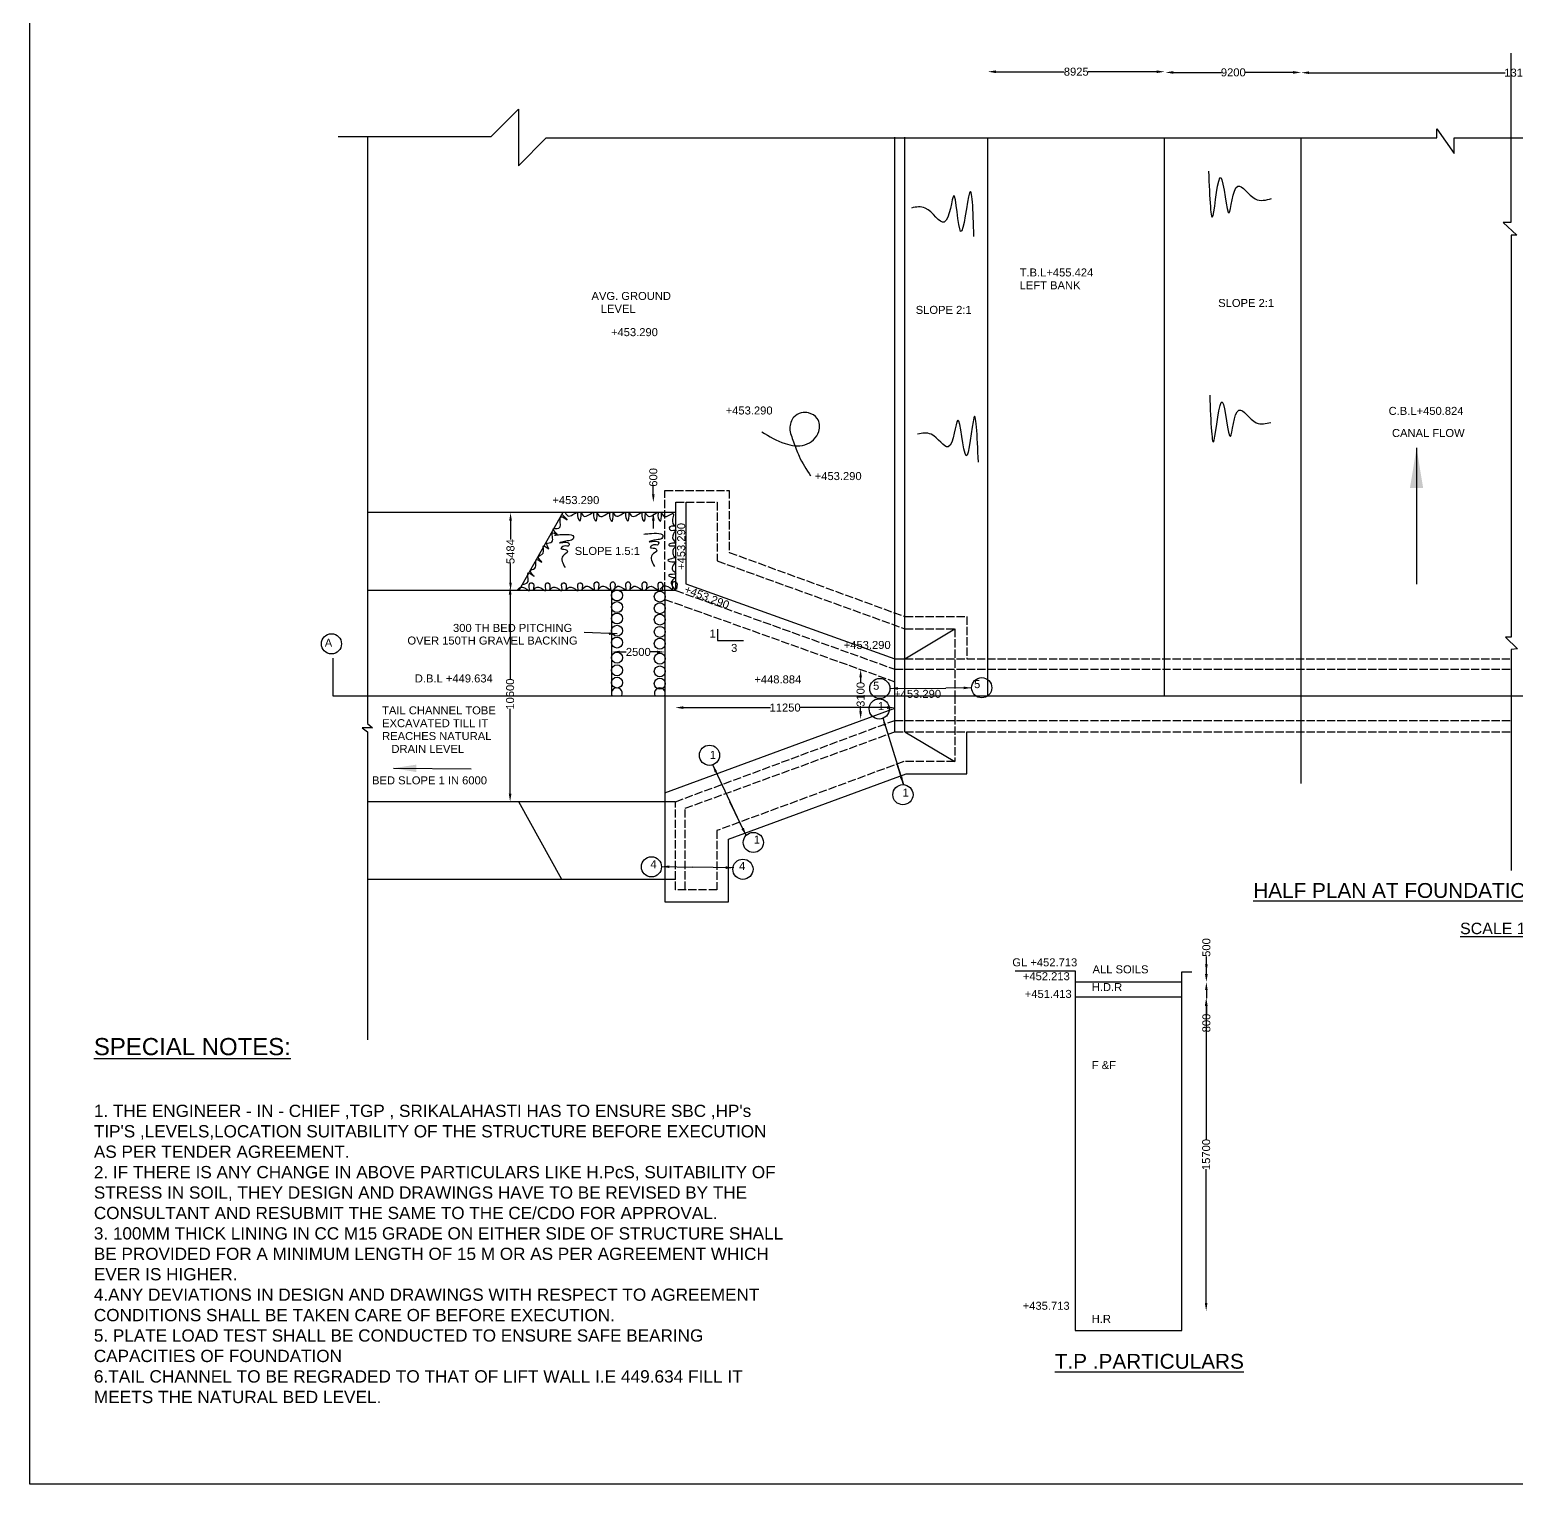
# Model space of a CAD drawing. Header units: millimetres. Extents: x -53221415 to -53206519, y 22145284 to 22155518.
# Drawn here: x -53221415 to -53214913, y 22145284 to 22151644 of the extents above; entities that cross this region are included whole.
import ezdxf

# ---------------------------------------------------------------- set-up
doc = ezdxf.new("R2010")
doc.units = ezdxf.units.MM
doc.header["$MEASUREMENT"] = 0
doc.linetypes.add('ACAD_ISO02W100', pattern=[15, 12, -3])
for name, color, linetype in [('DIMENSION', 7, 'Continuous'), ('DRAWING', 2, 'Continuous'), ('TEXT', 7, 'Continuous')]:
    doc.layers.add(name, color=color, linetype=linetype)
doc.styles.get("Standard").update_dxf_attribs({"font": 'arial.ttf', "height": 35})
doc.dimstyles.get("Standard").update_dxf_attribs({"dimtxt": 35, "dimasz": 35, "dimexe": 0.18, "dimexo": 0.0625, "dimgap": 0.09, "dimtad": 0, "dimdec": 0, "dimzin": 0, "dimdsep": 46, "dimtxsty": 'Standard', "dimcen": 0.09, "dimse1": 1, "dimse2": 1, "dimadec": 0, "dimazin": 0, "dimtfac": 1, "dimtdec": 0, "dimtofl": 0, "dimtmove": 0, "dimatfit": 3, "dimfxl": 1, "dimtolj": 1, "dimtzin": 0, "dimarcsym": 0})

# ---------------------------------------------------------------- blocks, each defined once
blk = doc.blocks.new('*D78')
at = {"layer": 'Defpoints', "color": 0}
for p in [(-53216451.3, 22151460.7), (-53217224.5, 22151171.1), (-53216451.3, 22151171.1)]:
    blk.add_point(p, dxfattribs=at)
at = {"layer": 'DIMENSION', "color": 0, "lineweight": -2}
for p, q in [((-53217189.5, 22151460.7), (-53216890.4, 22151460.7)), ((-53216486.3, 22151460.7), (-53216785.4, 22151460.7))]:
    blk.add_line(p, q, dxfattribs=at)
at = {"layer": 'DIMENSION', "color": 0}
for points in [[(-53217189.5, 22151466.5), (-53217189.5, 22151454.8), (-53217224.5, 22151460.7)], [(-53216486.3, 22151466.5), (-53216486.3, 22151454.8), (-53216451.3, 22151460.7)]]:
    blk.add_solid(points, dxfattribs=at)
at = {"layer": 'DIMENSION', "color": 0, "insert": (-53216837.9, 22151460.7), "char_height": 35, "attachment_point": 5}
blk.add_mtext('\\A1;8925', dxfattribs=at)
blk = doc.blocks.new('*D79')
at = {"layer": 'Defpoints', "color": 0}
for p in [(-53215854.2, 22151457.6), (-53216447.8, 22151171.1), (-53215854.2, 22151171.1)]:
    blk.add_point(p, dxfattribs=at)
at = {"layer": 'DIMENSION', "color": 0, "lineweight": -2}
for p, q in [((-53216412.8, 22151457.6), (-53216203.3, 22151457.6)), ((-53215889.2, 22151457.6), (-53216098.7, 22151457.6))]:
    blk.add_line(p, q, dxfattribs=at)
at = {"layer": 'DIMENSION', "color": 0}
for points in [[(-53216412.8, 22151463.4), (-53216412.8, 22151451.7), (-53216447.8, 22151457.6)], [(-53215889.2, 22151463.4), (-53215889.2, 22151451.7), (-53215854.2, 22151457.6)]]:
    blk.add_solid(points, dxfattribs=at)
at = {"layer": 'DIMENSION', "color": 0, "insert": (-53216151, 22151457.6), "char_height": 35, "attachment_point": 5}
blk.add_mtext('\\A1;9200', dxfattribs=at)
blk = doc.blocks.new('*D80')
at = {"layer": 'Defpoints', "color": 0}
for p in [(-53213941.6, 22151456.4), (-53215854.2, 22151171.1), (-53213941.6, 22151171.1)]:
    blk.add_point(p, dxfattribs=at)
at = {"layer": 'DIMENSION', "color": 0, "lineweight": -2}
for p, q in [((-53215819.2, 22151456.4), (-53214962.2, 22151456.4)), ((-53213976.6, 22151456.4), (-53214833.7, 22151456.4))]:
    blk.add_line(p, q, dxfattribs=at)
at = {"layer": 'DIMENSION', "color": 0}
for points in [[(-53215819.2, 22151462.2), (-53215819.2, 22151450.5), (-53215854.2, 22151456.4)], [(-53213976.6, 22151462.2), (-53213976.6, 22151450.5), (-53213941.6, 22151456.4)]]:
    blk.add_solid(points, dxfattribs=at)
at = {"layer": 'DIMENSION', "color": 0, "insert": (-53214897.9, 22151456.4), "char_height": 35, "attachment_point": 5}
blk.add_mtext('\\A1;13100', dxfattribs=at)
blk = doc.blocks.new('*D83')
at = {"layer": 'Defpoints', "color": 0}
for p in [(-53219312.1, 22149532.7), (-53219312.1, 22149532.7), (-53219312.1, 22149192)]:
    blk.add_point(p, dxfattribs=at)
at = {"layer": 'DIMENSION', "color": 0, "lineweight": -2}
for p, q in [((-53219312.1, 22149497.7), (-53219312.1, 22149414.6)), ((-53219312.1, 22149227), (-53219312.1, 22149310.1))]:
    blk.add_line(p, q, dxfattribs=at)
at = {"layer": 'DIMENSION', "color": 0}
for points in [[(-53219317.9, 22149497.7), (-53219306.2, 22149497.7), (-53219312.1, 22149532.7)], [(-53219317.9, 22149227), (-53219306.2, 22149227), (-53219312.1, 22149192)]]:
    blk.add_solid(points, dxfattribs=at)
at = {"layer": 'DIMENSION', "color": 0, "insert": (-53219312.1, 22149362.3), "char_height": 35, "attachment_point": 5, "rotation": 90}
blk.add_mtext('\\A1;5484', dxfattribs=at)
blk = doc.blocks.new('*D84')
at = {"layer": 'Defpoints', "color": 0}
for p in [(-53218869.8, 22148923.3), (-53218636.9, 22148923.3), (-53218636.9, 22148923.3)]:
    blk.add_point(p, dxfattribs=at)
at = {"layer": 'DIMENSION', "color": 0, "lineweight": -2}
for p, q in [((-53218834.8, 22148923.3), (-53218805.9, 22148923.3)), ((-53218671.9, 22148923.3), (-53218700.7, 22148923.3))]:
    blk.add_line(p, q, dxfattribs=at)
at = {"layer": 'DIMENSION', "color": 0}
for points in [[(-53218834.8, 22148929.1), (-53218834.8, 22148917.5), (-53218869.8, 22148923.3)], [(-53218671.9, 22148929.1), (-53218671.9, 22148917.5), (-53218636.9, 22148923.3)]]:
    blk.add_solid(points, dxfattribs=at)
at = {"layer": 'DIMENSION', "color": 0, "insert": (-53218753.3, 22148923.3), "char_height": 35, "attachment_point": 5}
blk.add_mtext('\\A1;2500', dxfattribs=at)
blk = doc.blocks.new('*D85')
at = {"layer": 'Defpoints', "color": 0}
for p in [(-53219309.2, 22149209.5), (-53219313.9, 22148268.7), (-53219309.2, 22148268.7)]:
    blk.add_point(p, dxfattribs=at)
at = {"layer": 'DIMENSION', "color": 0, "lineweight": -2}
for p, q in [((-53219313.9, 22149174.5), (-53219313.9, 22148803.3)), ((-53219313.9, 22148303.7), (-53219313.9, 22148674.9))]:
    blk.add_line(p, q, dxfattribs=at)
at = {"layer": 'DIMENSION', "color": 0}
for points in [[(-53219319.8, 22149174.5), (-53219308.1, 22149174.5), (-53219313.9, 22149209.5)], [(-53219319.8, 22148303.7), (-53219308.1, 22148303.7), (-53219313.9, 22148268.7)]]:
    blk.add_solid(points, dxfattribs=at)
at = {"layer": 'DIMENSION', "color": 0, "insert": (-53219313.9, 22148739.1), "char_height": 35, "attachment_point": 5, "rotation": 90}
blk.add_mtext('\\A1;10600', dxfattribs=at)
blk = doc.blocks.new('*D86')
at = {"layer": 'Defpoints', "color": 0}
for p in [(-53218687.6, 22149578), (-53218589.3, 22149578), (-53218589.3, 22149532.7)]:
    blk.add_point(p, dxfattribs=at)
at = {"layer": 'DIMENSION', "color": 0, "lineweight": -2}
for p, q in [((-53218687.6, 22149613), (-53218687.6, 22149648)), ((-53218687.6, 22149497.7), (-53218687.6, 22149462.7))]:
    blk.add_line(p, q, dxfattribs=at)
at = {"layer": 'DIMENSION', "color": 0}
for points in [[(-53218693.5, 22149613), (-53218681.8, 22149613), (-53218687.6, 22149578)], [(-53218693.5, 22149497.7), (-53218681.8, 22149497.7), (-53218687.6, 22149532.7)]]:
    blk.add_solid(points, dxfattribs=at)
at = {"layer": 'DIMENSION', "color": 0, "insert": (-53218687.6, 22149686.8), "char_height": 35, "attachment_point": 5, "rotation": 90}
blk.add_mtext('\\A1;600', dxfattribs=at)
blk = doc.blocks.new('*D87')
at = {"layer": 'Defpoints', "color": 0}
for p in [(-53218591.4, 22148688.7), (-53217631.1, 22148688.7), (-53217631.1, 22148680)]:
    blk.add_point(p, dxfattribs=at)
at = {"layer": 'DIMENSION', "color": 0, "lineweight": -2}
for p, q in [((-53218556.4, 22148680), (-53218175.5, 22148680)), ((-53217666.1, 22148680), (-53218047, 22148680))]:
    blk.add_line(p, q, dxfattribs=at)
at = {"layer": 'DIMENSION', "color": 0}
for points in [[(-53218556.4, 22148685.8), (-53218556.4, 22148674.1), (-53218591.4, 22148680)], [(-53217666.1, 22148685.8), (-53217666.1, 22148674.1), (-53217631.1, 22148680)]]:
    blk.add_solid(points, dxfattribs=at)
at = {"layer": 'DIMENSION', "color": 0, "insert": (-53218111.3, 22148680), "char_height": 35, "attachment_point": 5}
blk.add_mtext('\\A1;11250', dxfattribs=at)
blk = doc.blocks.new('*D88')
at = {"layer": 'Defpoints', "color": 0}
for p in [(-53217780.9, 22148846.9), (-53217780.9, 22148846.9), (-53217762.6, 22148628.8)]:
    blk.add_point(p, dxfattribs=at)
at = {"layer": 'DIMENSION', "color": 0, "lineweight": -2}
for p, q in [((-53217780.9, 22148811.9), (-53217780.9, 22148790.1)), ((-53217780.9, 22148663.8), (-53217780.9, 22148685.6))]:
    blk.add_line(p, q, dxfattribs=at)
at = {"layer": 'DIMENSION', "color": 0}
for points in [[(-53217786.7, 22148811.9), (-53217775.1, 22148811.9), (-53217780.9, 22148846.9)], [(-53217786.7, 22148663.8), (-53217775.1, 22148663.8), (-53217780.9, 22148628.8)]]:
    blk.add_solid(points, dxfattribs=at)
at = {"layer": 'DIMENSION', "color": 0, "insert": (-53217780.9, 22148737.8), "char_height": 35, "attachment_point": 5, "rotation": 90}
blk.add_mtext('\\A1;3100', dxfattribs=at)
blk = doc.blocks.new('*D102')
at = {"layer": 'Defpoints', "color": 0}
for p in [(-53216270.2, 22147522.2), (-53216268.7, 22147522.2), (-53216270.2, 22147479.5)]:
    blk.add_point(p, dxfattribs=at)
at = {"layer": 'DIMENSION', "color": 0, "lineweight": -2}
for p, q in [((-53216268.7, 22147557.2), (-53216268.7, 22147592.2)), ((-53216268.7, 22147444.5), (-53216268.7, 22147409.5))]:
    blk.add_line(p, q, dxfattribs=at)
at = {"layer": 'DIMENSION', "color": 0}
for points in [[(-53216274.6, 22147557.2), (-53216262.9, 22147557.2), (-53216268.7, 22147522.2)], [(-53216274.6, 22147444.5), (-53216262.9, 22147444.5), (-53216268.7, 22147479.5)]]:
    blk.add_solid(points, dxfattribs=at)
at = {"layer": 'DIMENSION', "color": 0, "insert": (-53216268.7, 22147630.9), "char_height": 35, "attachment_point": 5, "rotation": 90}
blk.add_mtext('\\A1;500', dxfattribs=at)
blk = doc.blocks.new('*D103')
at = {"layer": 'Defpoints', "color": 0}
for p in [(-53216268.7, 22147479.5), (-53216268.7, 22147409.5), (-53216268.7, 22147409.5)]:
    blk.add_point(p, dxfattribs=at)
at = {"layer": 'DIMENSION', "color": 0, "lineweight": -2}
for p, q in [((-53216268.7, 22147514.5), (-53216268.7, 22147549.5)), ((-53216268.7, 22147374.5), (-53216268.7, 22147339.5))]:
    blk.add_line(p, q, dxfattribs=at)
at = {"layer": 'DIMENSION', "color": 0}
for points in [[(-53216274.6, 22147514.5), (-53216262.9, 22147514.5), (-53216268.7, 22147479.5)], [(-53216274.6, 22147374.5), (-53216262.9, 22147374.5), (-53216268.7, 22147409.5)]]:
    blk.add_solid(points, dxfattribs=at)
at = {"layer": 'DIMENSION', "color": 0, "insert": (-53216268.7, 22147300.8), "char_height": 35, "attachment_point": 5, "rotation": 90}
blk.add_mtext('\\A1;800', dxfattribs=at)
blk = doc.blocks.new('*D104')
at = {"layer": 'Defpoints', "color": 0}
for p in [(-53216268.7, 22147409.5), (-53216269.7, 22146041.9), (-53216268.7, 22146041.9)]:
    blk.add_point(p, dxfattribs=at)
at = {"layer": 'DIMENSION', "color": 0, "lineweight": -2}
for p, q in [((-53216269.7, 22147374.5), (-53216269.7, 22146789.9)), ((-53216269.7, 22146076.9), (-53216269.7, 22146661.4))]:
    blk.add_line(p, q, dxfattribs=at)
at = {"layer": 'DIMENSION', "color": 0}
for points in [[(-53216275.6, 22147374.5), (-53216263.9, 22147374.5), (-53216269.7, 22147409.5)], [(-53216275.6, 22146076.9), (-53216263.9, 22146076.9), (-53216269.7, 22146041.9)]]:
    blk.add_solid(points, dxfattribs=at)
at = {"layer": 'DIMENSION', "color": 0, "insert": (-53216269.7, 22146725.7), "char_height": 35, "attachment_point": 5, "rotation": 90}
blk.add_mtext('\\A1;15700', dxfattribs=at)

msp = doc.modelspace()

# ---------------------------------------------------------------- linework, layer by layer
at = {"layer": 'DIMENSION', "color": 0}
msp.add_lwpolyline([(-53206523.6, 22145283.8), (-53221415, 22145283.8), (-53221415, 22155510.8), (-53206523.6, 22155510.8)], close=True, dxfattribs=at)
for points in [[(-53218406.8, 22149023.5), (-53218406.8, 22148973.6), (-53218292.9, 22148973.6)], [(-53217104.4, 22147529.3), (-53216842.8, 22147529.3), (-53216842.8, 22145955.9), (-53216375.6, 22145955.9), (-53216375.6, 22147524.7), (-53216333, 22147524.7)], [(-53216842.8, 22147480.9), (-53216375.6, 22147480.9)], [(-53216375.6, 22147413.7), (-53216842.8, 22147413.7)]]:
    msp.add_lwpolyline(points, dxfattribs=at)
for centre in [(-53220095.4, 22148958.9), (-53217696.9, 22148763.7), (-53217251.3, 22148767), (-53217699.6, 22148674.2), (-53218442.1, 22148471.6), (-53217595.8, 22148299.2), (-53218250.1, 22148090.4), (-53218695.9, 22147983.9), (-53218295.6, 22147973.1)]:
    msp.add_circle(centre, 44.1, dxfattribs=at)
for centre in [(-53218846.3, 22149170.4), (-53218846.3, 22149119.4), (-53218659.2, 22149165.6), (-53218659.2, 22149114.6), (-53218846.3, 22149069.7), (-53218659.2, 22149064.9), (-53218846.3, 22149016.1), (-53218659.2, 22149011.3), (-53218846.3, 22148964.6), (-53218659.2, 22148959.8), (-53218846.3, 22148898.6), (-53218659.2, 22148893.8), (-53218846.3, 22148843.1), (-53218846.3, 22148789.6), (-53218659.2, 22148838.3), (-53218659.2, 22148784.8)]:
    msp.add_ellipse(centre, major_axis=(-24, 0), ratio=1, dxfattribs=at)
for centre in [(-53218847.4, 22148742.9), (-53218659.2, 22148742.9)]:
    msp.add_ellipse(centre, major_axis=(-24, 0), ratio=1, start_param=2.675178, end_param=6.7496, dxfattribs=at)
for points in [[(-53219073.7, 22149533.3), (-53219057, 22149517.2), (-53219019, 22149533), (-53219019.2, 22149519.1), (-53219009.7, 22149496.4), (-53219003.4, 22149532.5)], [(-53219003.6, 22149532.5), (-53218986.9, 22149516.3), (-53218948.9, 22149532.2), (-53218949.2, 22149518.3), (-53218939.6, 22149495.6), (-53218933.3, 22149531.7)], [(-53218933.5, 22149531.1), (-53218916.8, 22149515), (-53218878.7, 22149530.9), (-53218879, 22149516.9), (-53218869.4, 22149494.2), (-53218863.1, 22149530.3)], [(-53218863.7, 22149533), (-53218847, 22149516.9), (-53218808.9, 22149532.8), (-53218809.2, 22149518.8), (-53218799.6, 22149496.1), (-53218793.3, 22149532.2)], [(-53218792.7, 22149532), (-53218776, 22149515.8), (-53218737.9, 22149531.7), (-53218738.2, 22149517.7), (-53218728.6, 22149495), (-53218722.3, 22149531.1)], [(-53218721.8, 22149532.2), (-53218705.1, 22149516.1), (-53218667, 22149532), (-53218667.3, 22149518), (-53218657.7, 22149495.3), (-53218651.4, 22149531.4)], [(-53219260.9, 22149219.4), (-53219235.1, 22149230.9), (-53219233.2, 22149269.2), (-53219209.1, 22149254.1), (-53219225.8, 22149277.6), (-53219205.5, 22149289.8), (-53219197, 22149327.5), (-53219174.9, 22149316.6), (-53219190.5, 22149338.2), (-53219169.6, 22149354.8), (-53219166.6, 22149387), (-53219144.2, 22149375), (-53219152.9, 22149395), (-53219130.8, 22149405.6), (-53219126.4, 22149443.6), (-53219106.4, 22149435.9), (-53219126.4, 22149460.2), (-53219101.5, 22149465.1), (-53219095.4, 22149503.4), (-53219091.9, 22149514.4), (-53219065, 22149501.8), (-53219085.6, 22149524.8)], [(-53218589.4, 22149473), (-53218617.7, 22149465.9), (-53218612.8, 22149456.4), (-53218589.3, 22149456.4), (-53218599.2, 22149440.3), (-53218595.1, 22149407.7), (-53218589.3, 22149401.3), (-53218611.7, 22149397.8), (-53218620.1, 22149390.3), (-53218589.3, 22149385), (-53218598.9, 22149374.1), (-53218602, 22149359.9), (-53218595.1, 22149340.6), (-53218589.3, 22149337.6), (-53218608.2, 22149331.3), (-53218624.6, 22149324.8), (-53218596.8, 22149317.5), (-53218589.3, 22149317.5), (-53218600.2, 22149303.5), (-53218601.7, 22149280.3), (-53218589.3, 22149266.3), (-53218620.5, 22149259.4), (-53218598.9, 22149249.3), (-53218589.3, 22149249.3), (-53218602.4, 22149238.9), (-53218589.3, 22149192)], [(-53219120.4, 22149433.6), (-53219095.9, 22149436.3), (-53219036.3, 22149422.9), (-53219041.2, 22149414.6), (-53219064.5, 22149409.1), (-53219097.5, 22149400.3), (-53219055, 22149395.7), (-53219056.8, 22149388.4), (-53219078.5, 22149386.2), (-53219091.7, 22149375.2), (-53219073.3, 22149371.9), (-53219062.9, 22149363), (-53219083.7, 22149342.8), (-53219086.2, 22149319.6), (-53219073.6, 22149292.7)], [(-53218729.4, 22149438.5), (-53218704.9, 22149441.3), (-53218645.3, 22149427.8), (-53218650.2, 22149419.6), (-53218673.5, 22149414.1), (-53218706.5, 22149405.2), (-53218664, 22149400.6), (-53218665.8, 22149393.3), (-53218687.5, 22149391.2), (-53218700.7, 22149380.2), (-53218682.3, 22149376.8), (-53218671.9, 22149368), (-53218692.7, 22149347.7), (-53218695.2, 22149324.5), (-53218682.6, 22149297.6)], [(-53219284, 22149192.5), (-53219260.5, 22149207.2), (-53219229, 22149192.5), (-53219227.1, 22149223.6), (-53219217.8, 22149225.5), (-53219213, 22149192.5)], [(-53219213, 22149192.5), (-53219189.5, 22149207.2), (-53219158.1, 22149192.5), (-53219156.2, 22149223.6), (-53219146.9, 22149225.5), (-53219142, 22149192.5)], [(-53219142, 22149192.5), (-53219118.6, 22149207.2), (-53219087.1, 22149192.5), (-53219085.2, 22149223.6), (-53219075.9, 22149225.5), (-53219071.1, 22149192.5)], [(-53219071.1, 22149192.5), (-53219047.6, 22149207.2), (-53219016.2, 22149192.5), (-53219014.2, 22149223.6), (-53219004.9, 22149225.5), (-53219000.1, 22149192.5)], [(-53218999.4, 22149196.4), (-53218976, 22149211.2), (-53218944.5, 22149196.4), (-53218942.6, 22149227.6), (-53218933.3, 22149229.5), (-53218928.5, 22149196.4)], [(-53218928.5, 22149196.4), (-53218905, 22149211.2), (-53218873.6, 22149196.4), (-53218871.6, 22149227.6), (-53218862.3, 22149229.5), (-53218857.5, 22149196.4)], [(-53218861.3, 22149196.4), (-53218837.9, 22149211.1), (-53218806.4, 22149196.4), (-53218804.5, 22149227.5), (-53218795.2, 22149229.4), (-53218790.4, 22149196.4)], [(-53218789.8, 22149196.4), (-53218766.3, 22149211.1), (-53218734.9, 22149196.4), (-53218732.9, 22149227.5), (-53218723.6, 22149229.4), (-53218718.8, 22149196.4)], [(-53218720.1, 22149195.7), (-53218696.6, 22149210.5), (-53218665.2, 22149195.7), (-53218663.3, 22149226.8), (-53218654, 22149228.8), (-53218649.1, 22149195.7)], [(-53218657.3, 22149198.2), (-53218633.9, 22149213), (-53218602.4, 22149198.2), (-53218600.5, 22149229.4), (-53218591.2, 22149231.3), (-53218586.4, 22149198.2)]]:
    msp.add_spline(points, degree=3, dxfattribs=at)
msp.add_open_spline([(-53218651.7, 22149531.4), (-53218647.1, 22149523.5), (-53218634.2, 22149501.6), (-53218591.9, 22149545.8), (-53218606.1, 22149499.1), (-53218602.6, 22149478.4), (-53218589.4, 22149473)], degree=3, knots=[0, 0, 0, 0, 23.2227, 64.450817, 78.402617, 99.259639, 99.259639, 99.259639, 99.259639], dxfattribs=at)
at = {"layer": 'DRAWING', "color": 0}
for points in [[(-53214936.8, 22151542), (-53214936.8, 22150801.2), (-53214970.2, 22150801.2), (-53214911.1, 22150745.4), (-53214935.7, 22150745.4), (-53214935.7, 22148988.3), (-53214961.1, 22148988.3), (-53214907.4, 22148936.5), (-53214935.2, 22148934), (-53214935.2, 22147968.1)], [(-53220066.5, 22151177.4), (-53219396.6, 22151177.4), (-53219277.7, 22151296.5), (-53219277.7, 22151048.7), (-53219156.4, 22151171.1), (-53215260.7, 22151171.1), (-53215260.7, 22151210.8), (-53215185.1, 22151103.4), (-53215185.1, 22151171.1), (-53214405.5, 22151171.1), (-53214405.5, 22151209.4), (-53214331.2, 22151102.2), (-53214331.2, 22151171.1), (-53209954.1, 22151171.1)], [(-53219938.4, 22151177.4), (-53219938.4, 22148610.2), (-53219915.9, 22148591.6), (-53219961.5, 22148591.6), (-53219938.4, 22148574.6), (-53219938.4, 22147227.3)], [(-53217631.1, 22148574.4), (-53217631.1, 22151174.4)], [(-53217586.9, 22148574.4), (-53217586.9, 22151174.4)], [(-53217224.5, 22148732.1), (-53217224.5, 22151171.1)], [(-53216451.3, 22148732.1), (-53216451.3, 22151171.1)], [(-53215854.2, 22148348), (-53215854.2, 22151171.1)], [(-53218589.3, 22149532.7), (-53219938.4, 22149532.7)], [(-53219082.7, 22149532.7), (-53219275.6, 22149192)], [(-53218589.3, 22149192), (-53218589.3, 22149578)], [(-53218546.1, 22149578), (-53218546.1, 22149221.7), (-53217631.1, 22148893.8), (-53217586.9, 22148893.8), (-53217368.8, 22149024.4)], [(-53218589.3, 22149192), (-53219938.4, 22149192)], [(-53218869.8, 22149192), (-53218869.8, 22148732.1)], [(-53218636.9, 22149192), (-53218636.9, 22147830.5), (-53218359.1, 22147830.5), (-53218359.1, 22148104.6), (-53217581.5, 22148391), (-53217317.1, 22148391), (-53217317.1, 22148574.4)], [(-53220088.9, 22148895.6), (-53220088.9, 22148732.1), (-53209976.3, 22148732.1), (-53209976.3, 22148974.8)], [(-53218636.9, 22148307.2), (-53217631.1, 22148677.2)], [(-53217586.9, 22148574.4), (-53217368.8, 22148443.8)], [(-53218590.5, 22148268.7), (-53219938.4, 22148268.7)], [(-53219087.9, 22147928.3), (-53219275.5, 22148268.7)], [(-53218590.5, 22147928.3), (-53219938.4, 22147928.3)]]:
    msp.add_lwpolyline(points, dxfattribs=at)
at = {"layer": 'DRAWING', "color": 0, "linetype": 'ACAD_ISO02W100', "ltscale": 3}
for points in [[(-53218636.9, 22149192), (-53218636.9, 22149629.7), (-53218355.6, 22149629.7), (-53218355.6, 22149358.7), (-53217586.9, 22149078), (-53217316.4, 22149078), (-53217316.4, 22148893.8)], [(-53218589.3, 22149578), (-53218407.9, 22149578), (-53218407.9, 22149321.5), (-53217586.9, 22149024.4), (-53217368.8, 22149024.4), (-53217368.8, 22148732.1)], [(-53218636.9, 22149153.2), (-53217631.1, 22148793.3)], [(-53218589.3, 22149192), (-53217631.1, 22148847.8), (-53214935.2, 22148847.8)], [(-53217586.9, 22148893.8), (-53214935.2, 22148893.8)], [(-53217368.8, 22148732.1), (-53217368.8, 22148443.8), (-53217592.6, 22148443.8), (-53218409.4, 22148142.2), (-53218409.4, 22147883.9), (-53218590.5, 22147883.9), (-53218590.5, 22148268.7), (-53217631.1, 22148624.3), (-53214935.2, 22148624.3)], [(-53218548.9, 22147883.9), (-53218548.9, 22148239.6), (-53217631.1, 22148574.4), (-53214935.2, 22148574.4)]]:
    msp.add_lwpolyline(points, dxfattribs=at)
at = {"layer": 'DRAWING', "color": 0}
for points in [[(-53216259.4, 22151025.6), (-53216239.5, 22150831.7), (-53216205.3, 22150998.8), (-53216169.8, 22150842.9), (-53216131.3, 22150960.3), (-53216054.7, 22150904.4), (-53215983.8, 22150906.2)], [(-53217285.2, 22150740.3), (-53217304.3, 22150930.8), (-53217343.4, 22150762.6), (-53217373.7, 22150919.6), (-53217415.2, 22150803.3), (-53217498.2, 22150864.6), (-53217558.1, 22150864.6)], [(-53217265.7, 22149753), (-53217286, 22149946.9), (-53217319.7, 22149781.3), (-53217356.5, 22149936.6), (-53217397.9, 22149820.8), (-53217472.4, 22149875.1), (-53217531.7, 22149875.6)], [(-53216254.3, 22150046), (-53216234.6, 22149849.2), (-53216199.1, 22150016.5), (-53216163.7, 22149865.9), (-53216126.2, 22149981.1), (-53216050.4, 22149926), (-53215987.3, 22149927)], [(-53218213.2, 22149885.8), (-53218111.5, 22149834.6), (-53218025.1, 22149829.5), (-53217963.6, 22149888), (-53217971, 22149944.3), (-53218009, 22149968.4), (-53218040.5, 22149968.4), (-53218072.7, 22149950.1), (-53218090.3, 22149901.1), (-53218074.1, 22149841.9), (-53218050, 22149779.8), (-53217999.5, 22149693.5)]]:
    msp.add_spline(points, degree=3, dxfattribs=at)

# ---------------------------------------------------------------- texts
at = {"layer": 'DIMENSION', "color": 0, "insert": (-53221134.4, 22147235.2), "char_height": 25, "width": 3027.586, "attachment_point": 1}
msp.add_mtext("{\\H3x;\\LSPECIAL NOTES:\\P\\H1.3333x;\\P\\H0.53573x;\\l1. THE ENGINEER - IN - CHIEF ,TGP , SRIKALAHASTI HAS TO ENSURE SBC ,HP's TIP'S ,LEVELS,LOCATION SUITABILITY OF THE STRUCTURE BEFORE EXECUTION AS PER TENDER AGREEMENT. \\P2. IF THERE IS ANY CHANGE IN ABOVE PARTICULARS LIKE H.PcS, SUITABILITY OF STRESS IN SOIL, THEY DESIGN AND DRAWINGS HAVE TO BE REVISED BY THE CONSULTANT AND RESUBMIT THE SAME TO THE CE/CDO FOR APPROVAL. \\P3. 100MM THICK LINING IN CC M15 GRADE ON EITHER SIDE OF STRUCTURE SHALL BE PROVIDED FOR A MINIMUM LENGTH OF 15 M OR AS PER AGREEMENT WHICH EVER IS HIGHER.\\P4.ANY DEVIATIONS IN DESIGN AND DRAWINGS WITH RESPECT TO AGREEMENT CONDITIONS SHALL BE TAKEN CARE OF BEFORE EXECUTION. \\P5. PLATE LOAD TEST SHALL BE CONDUCTED TO ENSURE SAFE BEARING CAPACITIES OF FOUNDATION \\P\\H1.008x;6.TAIL CHANNEL TO BE REGRADED TO THAT OF LIFT WALL I.E 449.634 FILL IT MEETS THE NATURAL BED LEVEL.}", dxfattribs=at)
at = {"layer": 'TEXT', "color": 0}
for s, height, p in [('T.B.L+455.424', 35, (-53217085.5, 22150565.4)), ('LEFT BANK', 35, (-53217085.5, 22150509.2)), ('AVG. GROUND ', 35, (-53218958.1, 22150462.6)), ('   LEVEL ', 35, (-53218958.1, 22150406.3)), ('SLOPE 2:1', 35, (-53216217.1, 22150431.9)), ('SLOPE 2:1', 35, (-53217540, 22150401.7)), ('+453.290', 35, (-53218872.8, 22150304.3)), ('+453.290', 35, (-53218371.2, 22149961.8)), ('C.B.L+450.824', 35, (-53215471.8, 22149960)), ('CANAL FLOW', 35, (-53215457, 22149863.3)), ('+453.290', 35, (-53217981.8, 22149675)), ('+453.290', 35, (-53219129.1, 22149570)), ('SLOPE 1.5:1', 35, (-53219031.4, 22149347.7)), ('300 TH BED PITCHING', 35, (-53219563.7, 22149011)), ('1', 35, (-53218441.8, 22148986.1)), ('A', 35, (-53220124.6, 22148945.9)), ('OVER 150TH GRAVEL BACKING', 35, (-53219763.1, 22148955.7)), ('3', 35, (-53218347.4, 22148923.5)), ('+453.290', 35, (-53217854.9, 22148936.5)), ('D.B.L +449.634', 35, (-53219730.8, 22148790.1)), ('+448.884', 35, (-53218245.9, 22148785.9)), ('5', 35, (-53217726.4, 22148758.2)), ('+453.290', 35, (-53217634.5, 22148722.7)), ('5', 35, (-53217284.6, 22148765.2)), ('TAIL CHANNEL TOBE', 35, (-53219873.8, 22148650.6)), ('1', 35, (-53217705.4, 22148669.4)), ('EXCAVATED TILL IT ', 35, (-53219873.8, 22148594.4)), ('REACHES NATURAL', 35, (-53219873.8, 22148538.2)), ('   DRAIN LEVEL', 35, (-53219873.8, 22148481.9)), ('1', 35, (-53218440.6, 22148456)), ('BED SLOPE 1 IN 6000', 35, (-53219917.8, 22148344.4)), ('1', 35, (-53217597.2, 22148291.1)), ('1', 35, (-53218248.3, 22148085.2)), ('4', 35, (-53218700.5, 22147977.9)), ('4', 35, (-53218312.4, 22147969.9)), ('%%UHALF PLAN AT FOUNDATION AND HALF PLAN AT TOP', 65, (-53216063.9, 22147847.9)), ('%%USCALE 1:200', 50, (-53215159.3, 22147689.4)), ('GL +452.713', 35, (-53217117.6, 22147548.6)), ('+452.213', 35, (-53217071.4, 22147487.9)), ('ALL SOILS', 35, (-53216766.5, 22147518)), ('H.D.R', 35, (-53216769.9, 22147440.5)), ('+451.413', 35, (-53217063.1, 22147410.6)), ('F &F', 35, (-53216769.9, 22147099.4)), ('+435.713', 35, (-53217072.1, 22146046.8)), ('H.R', 35, (-53216770.3, 22145989.7)), ('%%UT.P .PARTICULARS', 65, (-53216932.1, 22145789))]:
    msp.add_text(s, height=height, dxfattribs=at).set_placement(p)
for rotation, p in [(90, (-53218548.3, 22149282)), (339.07952, (-53218555.4, 22149183.7))]:
    msp.add_text('+453.290', height=35, rotation=rotation, dxfattribs=at).set_placement(p)

# ---------------------------------------------------------------- dimensions: what is measured, and where the dimension line sits
at = {"layer": 'DIMENSION', "color": 0}
for base, p1, p2, text, picture, middle in [((-53216451.3, 22151460.7), (-53217224.5, 22151171.1), (-53216451.3, 22151171.1), '8925', '*D78', (-53216837.9, 22151460.7)), ((-53215854.2, 22151457.6), (-53216447.8, 22151171.1), (-53215854.2, 22151171.1), '9200', '*D79', (-53216151, 22151457.6)), ((-53213941.6, 22151456.4), (-53215854.2, 22151171.1), (-53213941.6, 22151171.1), '13100', '*D80', (-53214897.9, 22151456.4)), ((-53218636.9, 22148923.3), (-53218869.8, 22148923.3), (-53218636.9, 22148923.3), '2500', '*D84', (-53218753.3, 22148923.3)), ((-53217631.1, 22148680), (-53218591.4, 22148688.7), (-53217631.1, 22148688.7), '11250', '*D87', (-53218111.3, 22148680))]:
    dim = msp.add_linear_dim(base=base, p1=p1, p2=p2, text=text, dimstyle='Standard', dxfattribs=at)
    dim.commit()
    dim.dimension.update_dxf_attribs({"geometry": picture, "text_midpoint": middle})
for base, p1, p2, text, picture, middle in [((-53218687.6, 22149578), (-53218589.3, 22149532.7), (-53218589.3, 22149578), '600', '*D86', (-53218687.6, 22149686.8)), ((-53219312.1, 22149532.7), (-53219312.1, 22149192), (-53219312.1, 22149532.7), '5484', '*D83', (-53219312.1, 22149362.3)), ((-53219313.9, 22148268.7), (-53219309.2, 22149209.5), (-53219309.2, 22148268.7), '10600', '*D85', (-53219313.9, 22148739.1)), ((-53217780.9, 22148846.9), (-53217762.6, 22148628.8), (-53217780.9, 22148846.9), '3100', '*D88', (-53217780.9, 22148737.8)), ((-53216268.7, 22147522.2), (-53216270.2, 22147479.5), (-53216270.2, 22147522.2), '500', '*D102', (-53216268.7, 22147630.9)), ((-53216268.7, 22147409.5), (-53216268.7, 22147479.5), (-53216268.7, 22147409.5), '800', '*D103', (-53216268.7, 22147300.8)), ((-53216269.7, 22146041.9), (-53216268.7, 22147409.5), (-53216268.7, 22146041.9), '15700', '*D104', (-53216269.7, 22146725.7))]:
    dim = msp.add_linear_dim(base=base, p1=p1, p2=p2, angle=90, text=text, dimstyle='Standard', dxfattribs=at)
    dim.commit()
    dim.dimension.update_dxf_attribs({"geometry": picture, "text_midpoint": middle})

# ---------------------------------------------------------------- leaders
for points, override in [([(-53215349.5, 22149815.7), (-53215349.5, 22149219.8)], {"dimasz": 175, "dimgap": 0.09, "dimtad": 0}), ([(-53218845.6, 22149002.2), (-53218990.2, 22149008.1)], {"dimgap": 0.09, "dimtad": 0}), ([(-53217652.9, 22148763.7), (-53217408.2, 22148765.4)], {"dimgap": 0.09, "dimtad": 0}), ([(-53217295.3, 22148766.6), (-53217408.2, 22148765.4)], {"dimgap": 0.09, "dimtad": 0}), ([(-53217684.2, 22148635.9), (-53217593.6, 22148343.9)], {"dimgap": 0.09, "dimtad": 0}), ([(-53219823.5, 22148415.1), (-53219484.3, 22148412.7)], {"dimasz": 100, "dimgap": 0.09, "dimtad": 0}), ([(-53218428.7, 22148430.8), (-53218310.9, 22148178.6)], {"dimgap": 0.09, "dimtad": 0}), ([(-53217593.6, 22148343.9), (-53217621.1, 22148432.5)], {"dimgap": 0.09, "dimtad": 0}), ([(-53218281.5, 22148120.2), (-53218352.3, 22148267.4)], {"dimgap": 0.09, "dimtad": 0}), ([(-53218281.5, 22148120.2), (-53218310.9, 22148178.6)], {"dimgap": 0.09, "dimtad": 0}), ([(-53218652.2, 22147985), (-53218516, 22147981.8)], {"dimgap": 0.09, "dimtad": 0}), ([(-53218335.6, 22147979.9), (-53218516, 22147981.8)], {"dimgap": 0.09, "dimtad": 0})]:
    msp.add_leader(points, dimstyle='Standard', override=override, dxfattribs=at)

doc.saveas('drawing.dxf')
